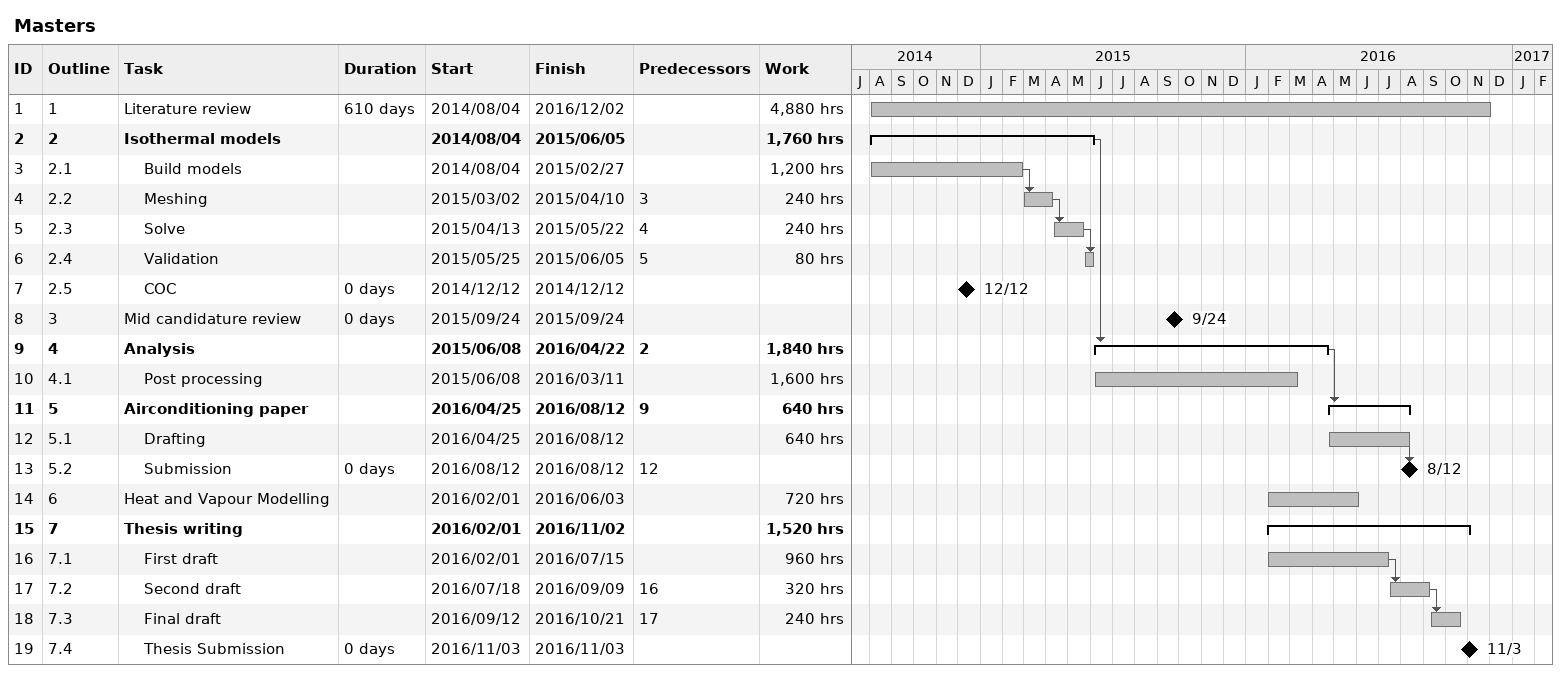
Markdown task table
Masters

| ID | WBS | Task | Duration | Start | Finish | Predecessors | Work (h) |
|---|---|---|---|---|---|---|---|
| 1 | 1 | Literature review | 610d | 2014-08-04 | 2016-12-02 |  | 4880 |
| 2 | 2 | **Isothermal models** |  | 2014-08-04 | 2015-06-05 |  | 1760 |
| 3 | 2.1 | Build models |  | 2014-08-04 | 2015-02-27 |  | 1200 |
| 4 | 2.2 | Meshing |  | 2015-03-02 | 2015-04-10 | 3 | 240 |
| 5 | 2.3 | Solve |  | 2015-04-13 | 2015-05-22 | 4 | 240 |
| 6 | 2.4 | Validation |  | 2015-05-25 | 2015-06-05 | 5 | 80 |
| 7 | 2.5 | COC | 0d | 2014-12-12 | 2014-12-12 |  |  |
| 8 | 3 | Mid candidature review | 0d | 2015-09-24 | 2015-09-24 |  |  |
| 9 | 4 | **Analysis** |  | 2015-06-08 | 2016-04-22 | 2 | 1840 |
| 10 | 4.1 | Post processing |  | 2015-06-08 | 2016-03-11 |  | 1600 |
| 11 | 5 | **Airconditioning paper** |  | 2016-04-25 | 2016-08-12 | 9 | 640 |
| 12 | 5.1 | Drafting |  | 2016-04-25 | 2016-08-12 |  | 640 |
| 13 | 5.2 | Submission | 0d | 2016-08-12 | 2016-08-12 | 12 |  |
| 14 | 6 | Heat and Vapour Modelling |  | 2016-02-01 | 2016-06-03 |  | 720 |
| 15 | 7 | **Thesis writing** |  | 2016-02-01 | 2016-11-02 |  | 1520 |
| 16 | 7.1 | First draft |  | 2016-02-01 | 2016-07-15 |  | 960 |
| 17 | 7.2 | Second draft |  | 2016-07-18 | 2016-09-09 | 16 | 320 |
| 18 | 7.3 | Final draft |  | 2016-09-12 | 2016-10-21 | 17 | 240 |
| 19 | 7.4 | Thesis Submission | 0d | 2016-11-03 | 2016-11-03 |  |  |
